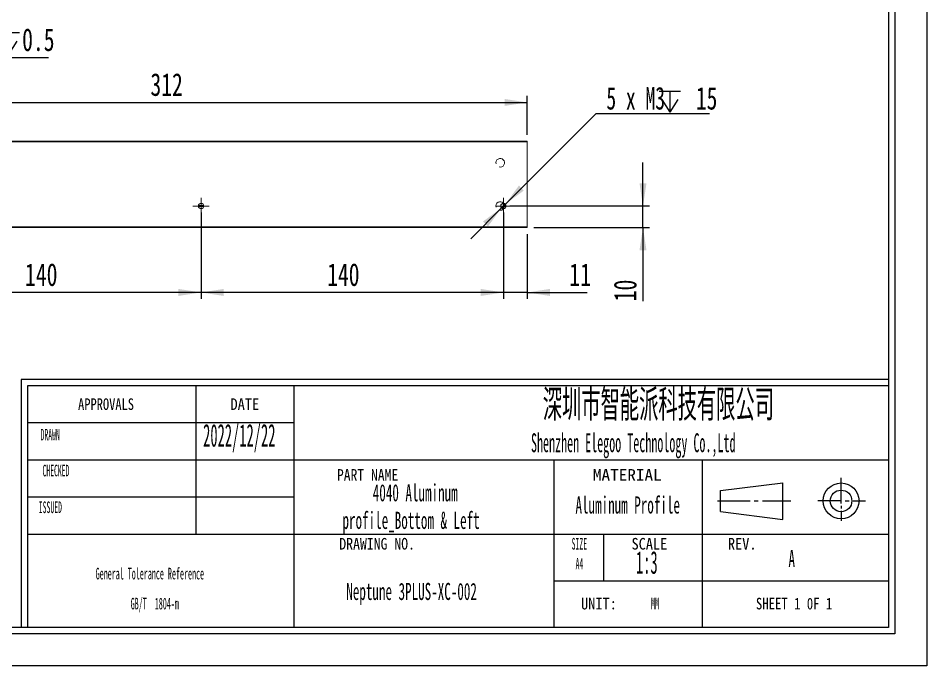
# Model space of a CAD drawing. Header units: millimetres. Extents: x 2 to 295, y 1 to 209.
# Drawn here: x 154.9 to 295.1, y 1.3 to 101.2 of the extents above; entities that cross this region are included whole.
import ezdxf

# ---------------------------------------------------------------- set-up
doc = ezdxf.new("R2010")
doc.units = ezdxf.units.MM
doc.linetypes.add('CENTER', pattern=[10.16, 6.35, -1.27, 1.27, -1.27])
doc.layers.add('DIM', color=5, linetype='Continuous')
doc.layers.add('SLD-0', color=179, linetype='Continuous')
doc.layers.add('中心线', color=1, linetype='CENTER', lineweight=15)
doc.styles.add('SLDTEXTSTYLE1', font='TXT', dxfattribs={"width": 0.469})
doc.styles.add('SLDTEXTSTYLE10', font='TXT', dxfattribs={"width": 0.7865})
doc.styles.add('SLDTEXTSTYLE11', font='TXT', dxfattribs={"width": 0.862222})
doc.styles.add('SLDTEXTSTYLE12', font='TXT', dxfattribs={"width": 1.089})
doc.styles.add('SLDTEXTSTYLE13', font='TXT', dxfattribs={"width": 0.56, "bigfont": 'bigfont'})
doc.styles.add('SLDTEXTSTYLE14', font='TXT', dxfattribs={"width": 0.805625})
doc.styles.add('SLDTEXTSTYLE15', font='TXT', dxfattribs={"width": 0.7})
doc.styles.add('SLDTEXTSTYLE17', font='TXT', dxfattribs={"width": 0.633333})
doc.styles.add('SLDTEXTSTYLE2', font='TXT', dxfattribs={"width": 0.56})
doc.styles.add('SLDTEXTSTYLE4', font='TXT', dxfattribs={"width": 0.484})
doc.styles.add('SLDTEXTSTYLE5', font='TXT', dxfattribs={"width": 0.40535})
doc.styles.add('SLDTEXTSTYLE8', font='TXT', dxfattribs={"width": 0.9075})
doc.styles.add('SLDTEXTSTYLE9', font='TXT', dxfattribs={"width": 0.870455})
doc.dimstyles.new('SLDDIMSTYLE1', dxfattribs={"dimtxt": 3.5, "dimasz": 3.5, "dimexe": 0, "dimexo": 0.0625, "dimgap": 0.875, "dimtad": 2, "dimlfac": 3, "dimrnd": 1e-09, "dimzin": 12, "dimdsep": 46, "dimtxsty": 'SLDTEXTSTYLE1', "dimsah": 1, "dimcen": 0.09, "dimadec": 0, "dimazin": 3, "dimtfac": 1, "dimtofl": 0, "dimtmove": 0, "dimatfit": 3, "dimfxl": 0, "dimfrac": 2, "dimtolj": 1, "dimtzin": 12, "dimarcsym": 0})
doc.dimstyles.new('SLDDIMSTYLE2', dxfattribs={"dimtxt": 3.5, "dimasz": 3.5, "dimexe": 0, "dimexo": 0.0625, "dimgap": 0.875, "dimtad": 2, "dimlfac": 3, "dimrnd": 1e-09, "dimzin": 12, "dimdsep": 46, "dimtxsty": 'SLDTEXTSTYLE1', "dimsah": 1, "dimcen": 0.09, "dimadec": 0, "dimazin": 3, "dimtfac": 1, "dimtmove": 0, "dimatfit": 0, "dimfxl": 0, "dimfrac": 2, "dimtolj": 1, "dimtzin": 12, "dimarcsym": 0})
doc.dimstyles.new('SLDDIMSTYLE3', dxfattribs={"dimtxt": 3.5, "dimasz": 3.5, "dimexe": 0, "dimexo": 0.0625, "dimgap": 0.875, "dimtad": 0, "dimtih": 1, "dimtoh": 1, "dimdec": 6, "dimlfac": 3, "dimrnd": 1e-09, "dimzin": 12, "dimdsep": 46, "dimtxsty": 'SLDTEXTSTYLE1', "dimsah": 1, "dimcen": 0, "dimadec": 0, "dimazin": 3, "dimtfac": 1, "dimtmove": 0, "dimatfit": 3, "dimfxl": 0, "dimfrac": 2, "dimtolj": 1, "dimtzin": 12, "dimarcsym": 0})

# ---------------------------------------------------------------- blocks, each defined once
blk = doc.blocks.new('SW_NOTE_1')
at = {"layer": 'SLD-0', "color": 0, "char_height": 2.6458, "attachment_point": 2, "style": 'SLDTEXTSTYLE2'}
for s, insert in [('4040 Aluminum', (8.17, 3.41)), ('profile_Bottom & Left', (7.53, -0.85))]:
    blk.add_mtext(s, dxfattribs=dict(at, insert=insert))
blk = doc.blocks.new('SW_NOTE_3')
at = {"layer": 'SLD-0', "color": 0, "char_height": 1.7927, "attachment_point": 2, "style": 'SLDTEXTSTYLE4'}
for s, insert in [('General Tolerance Reference', (12.75, 2.31)), ('GB/T  1804-m', (13.51, -2.32))]:
    blk.add_mtext(s, dxfattribs=dict(at, insert=insert))
blk = doc.blocks.new('SW_SYMBOL_HOLE_DEPTH')
at = {"layer": 'DIM', "color": 0}
for p, q in [((0, 875), (800, 875)), ((400, 875), (400, 75)), ((100, 555), (400, 75)), ((700, 555), (400, 75))]:
    blk.add_line(p, q, dxfattribs=at)
blk = doc.blocks.new('_D_21')
at = {"layer": 'DIM'}
for p, q in [((126.06, 83.24), (126.06, 96.13)), ((132.8, 83.24), (132.8, 96.13)), ((126.06, 95.13), (119.33, 95.13)), ((126.06, 95.13), (132.8, 95.13)), ((132.8, 95.13), (159.57, 95.13))]:
    blk.add_line(p, q, dxfattribs=at)
for points in [[(126.06, 95.13), (122.56, 95.67), (122.56, 94.6)], [(132.8, 95.13), (136.3, 94.6), (136.3, 95.67)]]:
    blk.add_solid(points, dxfattribs=at)
at = {"layer": 'DIM', "xscale": 0.004072727272727273, "yscale": 0.004072727272727273, "zscale": 0.004072727272727273}
blk.add_blockref('SW_SYMBOL_HOLE_DEPTH', (151.82, 95.42), dxfattribs=at)
at = {"layer": 'DIM', "char_height": 3.5, "attachment_point": 1, "style": 'SLDTEXTSTYLE15'}
for s, insert in [('20.2', (145.01, 99.65)), ('0.5', (155.48, 99.65))]:
    blk.add_mtext(s, dxfattribs=dict(at, insert=insert))
blk = doc.blocks.new('_D_22')
at = {"layer": 'DIM'}
for p, q in [((136.43, 71.24), (136.43, 57.9)), ((183.1, 71.24), (183.1, 57.9)), ((183.1, 58.9), (136.43, 58.9))]:
    blk.add_line(p, q, dxfattribs=at)
for points in [[(136.43, 58.9), (139.93, 58.36), (139.93, 59.44)], [(183.1, 58.9), (179.6, 59.44), (179.6, 58.36)]]:
    blk.add_solid(points, dxfattribs=at)
at = {"layer": 'DIM', "insert": (155.93, 63.41), "char_height": 3.5, "attachment_point": 1, "style": 'SLDTEXTSTYLE15'}
blk.add_mtext('140', dxfattribs=at)
blk = doc.blocks.new('_D_23')
at = {"layer": 'DIM'}
for p, q in [((183.1, 71.24), (183.1, 57.9)), ((229.76, 71.24), (229.76, 57.9)), ((229.76, 58.9), (183.1, 58.9))]:
    blk.add_line(p, q, dxfattribs=at)
for points in [[(183.1, 58.9), (186.6, 58.36), (186.6, 59.44)], [(229.76, 58.9), (226.26, 59.44), (226.26, 58.36)]]:
    blk.add_solid(points, dxfattribs=at)
at = {"layer": 'DIM', "insert": (202.55, 63.41), "char_height": 3.5, "attachment_point": 1, "style": 'SLDTEXTSTYLE15'}
blk.add_mtext('140', dxfattribs=at)
blk = doc.blocks.new('_D_25')
at = {"layer": 'DIM'}
for p, q in [((230.06, 72.53), (244.06, 86.53)), ((244.06, 86.53), (261.56, 86.53)), ((229.47, 71.94), (224.71, 67.18)), ((229.47, 71.94), (230.06, 72.53))]:
    blk.add_line(p, q, dxfattribs=at)
for points in [[(230.06, 72.53), (232.91, 74.62), (232.15, 75.39)], [(229.47, 71.94), (226.61, 69.85), (227.38, 69.09)]]:
    blk.add_solid(points, dxfattribs=at)
at = {"layer": 'DIM', "xscale": 0.004072727272727273, "yscale": 0.004072727272727273, "zscale": 0.004072727272727273}
blk.add_blockref('SW_SYMBOL_HOLE_DEPTH', (253.81, 86.39), dxfattribs=at)
at = {"layer": 'DIM', "char_height": 3.5, "attachment_point": 1}
for s, insert, style in [('5 x M3', (245.65, 90.62), 'SLDTEXTSTYLE17'), ('15', (259.45, 90.62), 'SLDTEXTSTYLE15')]:
    blk.add_mtext(s, dxfattribs=dict(at, insert=insert, style=style))
blk = doc.blocks.new('_D_26')
at = {"layer": 'DIM'}
for p, q in [((229.76, 71.24), (229.76, 57.9)), ((233.43, 67.9), (233.43, 57.9)), ((229.76, 58.9), (223.03, 58.9)), ((233.43, 58.9), (229.76, 58.9)), ((233.43, 58.9), (242.66, 58.9))]:
    blk.add_line(p, q, dxfattribs=at)
for points in [[(229.76, 58.9), (226.26, 59.44), (226.26, 58.36)], [(233.43, 58.9), (236.93, 58.36), (236.93, 59.44)]]:
    blk.add_solid(points, dxfattribs=at)
at = {"layer": 'DIM', "insert": (239.94, 63.41), "char_height": 3.5, "attachment_point": 1, "style": 'SLDTEXTSTYLE15'}
blk.add_mtext('11', dxfattribs=at)
blk = doc.blocks.new('_D_28')
at = {"layer": 'DIM'}
for p, q in [((129.43, 81.6), (129.43, 89.22)), ((233.43, 83.24), (233.43, 89.22)), ((129.43, 88.22), (233.43, 88.22))]:
    blk.add_line(p, q, dxfattribs=at)
for points in [[(129.43, 88.22), (132.93, 87.68), (132.93, 88.75)], [(233.43, 88.22), (229.93, 88.75), (229.93, 87.68)]]:
    blk.add_solid(points, dxfattribs=at)
at = {"layer": 'DIM', "insert": (175.28, 92.73), "char_height": 3.5, "attachment_point": 1, "style": 'SLDTEXTSTYLE15'}
blk.add_mtext('312', dxfattribs=at)
blk = doc.blocks.new('_D_30')
at = {"layer": 'DIM'}
for p, q in [((251.3, 72.24), (251.3, 78.97)), ((230.76, 72.24), (252.3, 72.24)), ((251.3, 68.9), (251.3, 72.24)), ((234.43, 68.9), (252.3, 68.9)), ((251.3, 68.9), (251.3, 57.54))]:
    blk.add_line(p, q, dxfattribs=at)
for points in [[(251.3, 72.24), (251.84, 75.74), (250.76, 75.74)], [(251.3, 68.9), (250.76, 65.4), (251.84, 65.4)]]:
    blk.add_solid(points, dxfattribs=at)
at = {"layer": 'DIM', "insert": (246.79, 57.54), "char_height": 3.5, "attachment_point": 1, "rotation": 90, "style": 'SLDTEXTSTYLE15'}
blk.add_mtext('10', dxfattribs=at)
blk = doc.blocks.new('SW_CENTERMARKSYMBOL_20')
at = {"layer": '中心线', "color": 0}
for p, q in [((-0.83, 0), (-1.25, 0)), ((0, 0), (-0.83, 0)), ((0, 0.83), (0, 1.25)), ((0, 0), (0, 0.83)), ((0, 0), (0, -0.83)), ((0, 0), (0.83, 0)), ((0.83, 0), (1.25, 0)), ((0, -0.83), (0, -1.25))]:
    blk.add_line(p, q, dxfattribs=at)
blk = doc.blocks.new('SW_CENTERMARKSYMBOL_21')
at = {"layer": '中心线', "color": 0}
for p, q in [((-0.83, 0), (-1.25, 0)), ((0, 0), (-0.83, 0)), ((0, 0.83), (0, 1.25)), ((0, 0), (0, 0.83)), ((0, 0), (0, -0.83)), ((0, 0), (0.83, 0)), ((0.83, 0), (1.25, 0)), ((0, -0.83), (0, -1.25))]:
    blk.add_line(p, q, dxfattribs=at)

msp = doc.modelspace()

# ---------------------------------------------------------------- linework, layer by layer
at = {"color": 7, "linetype": 'Continuous', "lineweight": 15}
for p, q in [((233.43084284, 82.23611959), (132.79750971, 82.23611959)), ((233.43084284, 82.13611976), (132.79750971, 82.13611976)), ((233.43084284, 82.23611959), (233.43084284, 82.13611976)), ((233.43084284, 82.13611976), (233.43084284, 69.00278638)), ((183.51417808, 72.23611981), (182.68216678, 72.23611981)), ((183.49541255, 72.13611967), (182.69492217, 72.13611967)), ((183.49873054, 72.33611964), (182.69883621, 72.33611964)), ((230.16540238, 72.33611964), (229.80501283, 72.33611964)), ((230.16207445, 72.13611967), (229.80501283, 72.13611967)), ((230.18083998, 72.23611981), (229.81417207, 72.23611981)), ((233.43084284, 69.00278638), (132.79750971, 69.00278638)), ((233.43084284, 68.90278655), (132.79750971, 68.90278655)), ((233.43084284, 69.00278638), (233.43084284, 68.90278655))]:
    msp.add_line(p, q, dxfattribs=at)
at = {"color": 7, "linetype": 'Continuous', "lineweight": 15, "flags": 128}
for points in [[(229.64049407, 71.83501966), (229.7387722, 71.95815914), (229.80501283, 72.13611967)], [(229.80501283, 72.33611964), (229.7387722, 72.51408017), (229.64101065, 72.63673629)]]:
    msp.add_lwpolyline(points, dxfattribs=at)
at = {"color": 7, "linetype": 'Continuous', "lineweight": 15}
for centre in [(183.09750903, 72.23611973), (229.7641757, 72.23611973)]:
    msp.add_circle(centre, 0.41666667, dxfattribs=at)
at = {"color": 7, "linetype": 'Continuous', "lineweight": 0}
for centre in [(229.2641757, 78.9027864), (229.2641757, 72.23611973)]:
    msp.add_arc(centre, 0.66666667, 255, 195, dxfattribs=at)
at = {"color": 7, "linetype": 'Continuous', "lineweight": 15}
for start, end in [(0, 10.4756816964), (349.5243183036, 0)]:
    msp.add_arc((229.2641757, 72.23611973), 0.55, start, end, dxfattribs=at)
at = {"layer": 'SLD-0'}
for p, q in [((295.10655869, 208.67374122), (295.10655869, 1.29378036)), ((289.18141695, 197.81098137), (289.18141695, 7.2189221)), ((289.18141695, 7.2189221), (12.67482132, 7.2189221)), ((295.10655869, 1.29378036), (1.81204262, 1.29378036))]:
    msp.add_line(p, q, dxfattribs=at)
at = {"layer": 'SLD-0', "color": 6, "linetype": 'Continuous'}
for p, q in [((290.16894058, 198.79850499), (290.16894058, 6.23139848)), ((290.16894058, 6.23139848), (11.6872977, 6.23139848))]:
    msp.add_line(p, q, dxfattribs=at)
at = {"layer": 'SLD-0', "color": 179, "linetype": 'Continuous'}
for p, q in [((289.18141695, 45.4622004), (155.32994291, 45.4622004)), ((155.32994291, 45.4622004), (155.32994291, 7.2189221)), ((289.18141695, 44.50611844), (156.28602487, 44.50611844)), ((156.28602487, 44.50611844), (156.28602487, 7.2189221)), ((182.28075651, 44.50611844), (182.28075651, 21.56015146)), ((197.39754904, 44.50611844), (197.39754904, 7.2189221)), ((197.39754904, 38.76962669), (156.28602487, 38.76962669)), ((289.18141695, 33.03313495), (156.28602487, 33.03313495)), ((237.55299125, 33.03313495), (237.55299125, 7.2189221)), ((260.49895823, 7.2189221), (260.49895823, 33.03313495)), ((263.25519655, 28.35383502), (272.88794889, 29.53818981)), ((272.88794889, 23.84606461), (272.88794889, 29.53818981)), ((281.86932273, 26.34953558), (281.86932273, 30.31632875)), ((263.25519655, 25.10642473), (263.25519655, 28.35383502)), ((197.39754904, 27.29664321), (156.28602487, 27.29664321)), ((262.78561371, 26.7327769), (267.83011805, 26.7327769)), ((268.46068109, 26.7327769), (269.09124413, 26.7327769)), ((269.72180718, 26.7327769), (274.13574847, 26.7327769)), ((281.86932273, 26.7327769), (278.26838392, 26.7327769)), ((282.49988577, 26.7327769), (283.13044881, 26.7327769)), ((283.76101185, 26.7327769), (285.65270098, 26.7327769)), ((281.86932273, 25.96629426), (281.86932273, 25.58305294)), ((263.25519655, 25.10642473), (272.88794889, 23.84606461)), ((281.86932273, 25.19981162), (281.86932273, 23.66684635)), ((289.18141695, 21.56015146), (156.28602487, 21.56015146)), ((245.20164691, 21.56015146), (245.20164691, 14.38953678)), ((237.55299125, 14.38953678), (289.18141695, 14.38953678))]:
    msp.add_line(p, q, dxfattribs=at)
for radius in [2.77144573, 1.66895819]:
    msp.add_circle((281.86932273, 26.7327769), radius, dxfattribs=at)

# ---------------------------------------------------------------- block references
at = {"layer": 'SLD-0'}
msp.add_blockref('SW_NOTE_1', (207.97589973, 25.91033761), dxfattribs=at)
at = {"layer": 'SLD-0', "color": 179}
msp.add_blockref('SW_NOTE_3', (162.43788262, 14.1108693), dxfattribs=at)
at = {"layer": '中心线'}
for name, p in [('SW_CENTERMARKSYMBOL_20', (183.09750903, 72.23611973)), ('SW_CENTERMARKSYMBOL_21', (229.7641757, 72.23611973))]:
    msp.add_blockref(name, p, dxfattribs=at)

# ---------------------------------------------------------------- texts
at = {"color": 7, "linetype": 'Continuous', "lineweight": 0, "char_height": 3.5, "attachment_point": 1, "style": 'SLDTEXTSTYLE1'}
for s, insert in [('2022/12/22', (183.4114052, 38.60848329)), ('1:3', (250.21771344, 19.00119336))]:
    msp.add_mtext(s, dxfattribs=dict(at, insert=insert))
at = {"layer": 'SLD-0', "attachment_point": 2}
for s, insert, char_height, style in [('\\M+1905B圳\\M+18E73\\M+19271\\M+1945C\\M+19468\\M+189C8\\M+18B5A\\M+1974C\\M+18CC0\\M+18CF6\\M+18E69', (253.67564137, 43.94294561), 4.8280804065, 'SLDTEXTSTYLE13'), ('Aluminum Profile', (248.94379385, 27.43832681), 2.6458333333, 'SLDTEXTSTYLE2'), ('A', (274.25840023, 19.17374157), 2.64583333, 'SLDTEXTSTYLE2'), ('Neptune 3PLUS-XC-002', (215.58757032, 14.09561267), 2.6458333333, 'SLDTEXTSTYLE2')]:
    msp.add_mtext(s, dxfattribs=dict(at, insert=insert, char_height=char_height, style=style))
at = {"layer": 'SLD-0', "color": 179, "attachment_point": 2}
for s, insert, char_height, style in [('APPROVALS', (168.4265589, 42.56270289), 1.79265367, 'SLDTEXTSTYLE10'), ('DATE', (189.84958851, 42.56270289), 1.79265367, 'SLDTEXTSTYLE8'), ('DRAWN', (159.80363826, 37.85286428), 1.79265367, 'SLDTEXTSTYLE5'), ('Shenzhen Elegoo Technology Co.,Ltd', (249.79830339, 37.1646827), 2.9104166667, 'SLDTEXTSTYLE1'), ('CHECKED', (160.69565441, 32.31471222), 1.79265367, 'SLDTEXTSTYLE5'), ('PART NAME', (208.79394411, 31.64542707), 1.79265367, 'SLDTEXTSTYLE11'), ('MATERIAL', (248.88015833, 31.64542707), 1.79265367, 'SLDTEXTSTYLE12'), ('ISSUED', (159.83697055, 26.65441921), 1.79265367, 'SLDTEXTSTYLE5'), ('DRAWING NO.', (210.2679943, 21.02155724), 1.7926536701, 'SLDTEXTSTYLE9'), ('SIZE', (241.47888644, 21.02155724), 1.79265367, 'SLDTEXTSTYLE5'), ('SCALE', (252.28893829, 21.02155724), 1.79265367, 'SLDTEXTSTYLE8'), ('REV.', (266.61015155, 21.02155724), 1.79265367, 'SLDTEXTSTYLE8'), ('A4', (241.48981038, 17.95313122), 1.79265367, 'SLDTEXTSTYLE5'), ('UNIT:', (244.49869477, 11.79069955), 1.79265367, 'SLDTEXTSTYLE8'), ('MM', (253.16086197, 11.79069955), 1.79265367, 'SLDTEXTSTYLE4'), ('SHEET 1 0F 1', (274.61996681, 11.79069955), 1.7926536701, 'SLDTEXTSTYLE14')]:
    msp.add_mtext(s, dxfattribs=dict(at, insert=insert, char_height=char_height, style=style))

# ---------------------------------------------------------------- dimensions: what is measured, and where the dimension line sits
at = {"layer": 'DIM'}
dim = msp.add_linear_dim(base=(132.79750903, 95.13439081), p1=(126.0641757, 82.23611973), p2=(132.79750903, 82.23611973), text='<> {\\fGDT;x}0.5', dimstyle='SLDDIMSTYLE2', dxfattribs=at)
dim.commit()
dim.dimension.update_dxf_attribs({"geometry": '_D_21', "text_midpoint": (152.29035283, 95.13439081), "dimtype": 160})
for base, p1, p2, dimstyle, picture, middle in [((233.43084236, 88.21573482), (129.43084236, 80.6027864), (233.43084236, 82.23611973), 'SLDDIMSTYLE1', '_D_28', (177.31972833, 88.21573482)), ((136.43084236, 58.9027864), (183.09750903, 72.23611973), (136.43084236, 72.23611973), 'SLDDIMSTYLE1', '_D_22', (157.97600177, 58.9027864)), ((183.09750903, 58.9027864), (229.7641757, 72.23611973), (183.09750903, 72.23611973), 'SLDDIMSTYLE1', '_D_23', (204.58950432, 58.9027864)), ((229.7641757, 58.9027864), (233.43084236, 68.9027864), (229.7641757, 72.23611973), 'SLDDIMSTYLE2', '_D_26', (241.30364659, 58.9027864))]:
    dim = msp.add_linear_dim(base=base, p1=p1, p2=p2, dimstyle=dimstyle, dxfattribs=at)
    dim.commit()
    dim.dimension.update_dxf_attribs({"geometry": picture, "text_midpoint": middle, "dimtype": 160})
dim = msp.add_diameter_dim_2p(p1=(230.05880505, 72.53074604), p2=(229.46954635, 71.94149343), text='5 x M3{\\fGDT;x} <>\\P', dimstyle='SLDDIMSTYLE3', override={"dimpost": '<>'}, dxfattribs=at)
dim.commit()
dim.dimension.update_dxf_attribs({"geometry": '_D_25', "text_midpoint": (253.60488155, 88.35437203), "dimtype": 163})
dim = msp.add_linear_dim(base=(251.29920963, 72.23611973), p1=(233.43084236, 68.9027864), p2=(229.7641757, 72.23611973), angle=90, dimstyle='SLDDIMSTYLE2', dxfattribs=at)
dim.commit()
dim.dimension.update_dxf_attribs({"geometry": '_D_30', "text_midpoint": (251.29920963, 58.9027864), "dimtype": 160})

doc.saveas('drawing.dxf')
